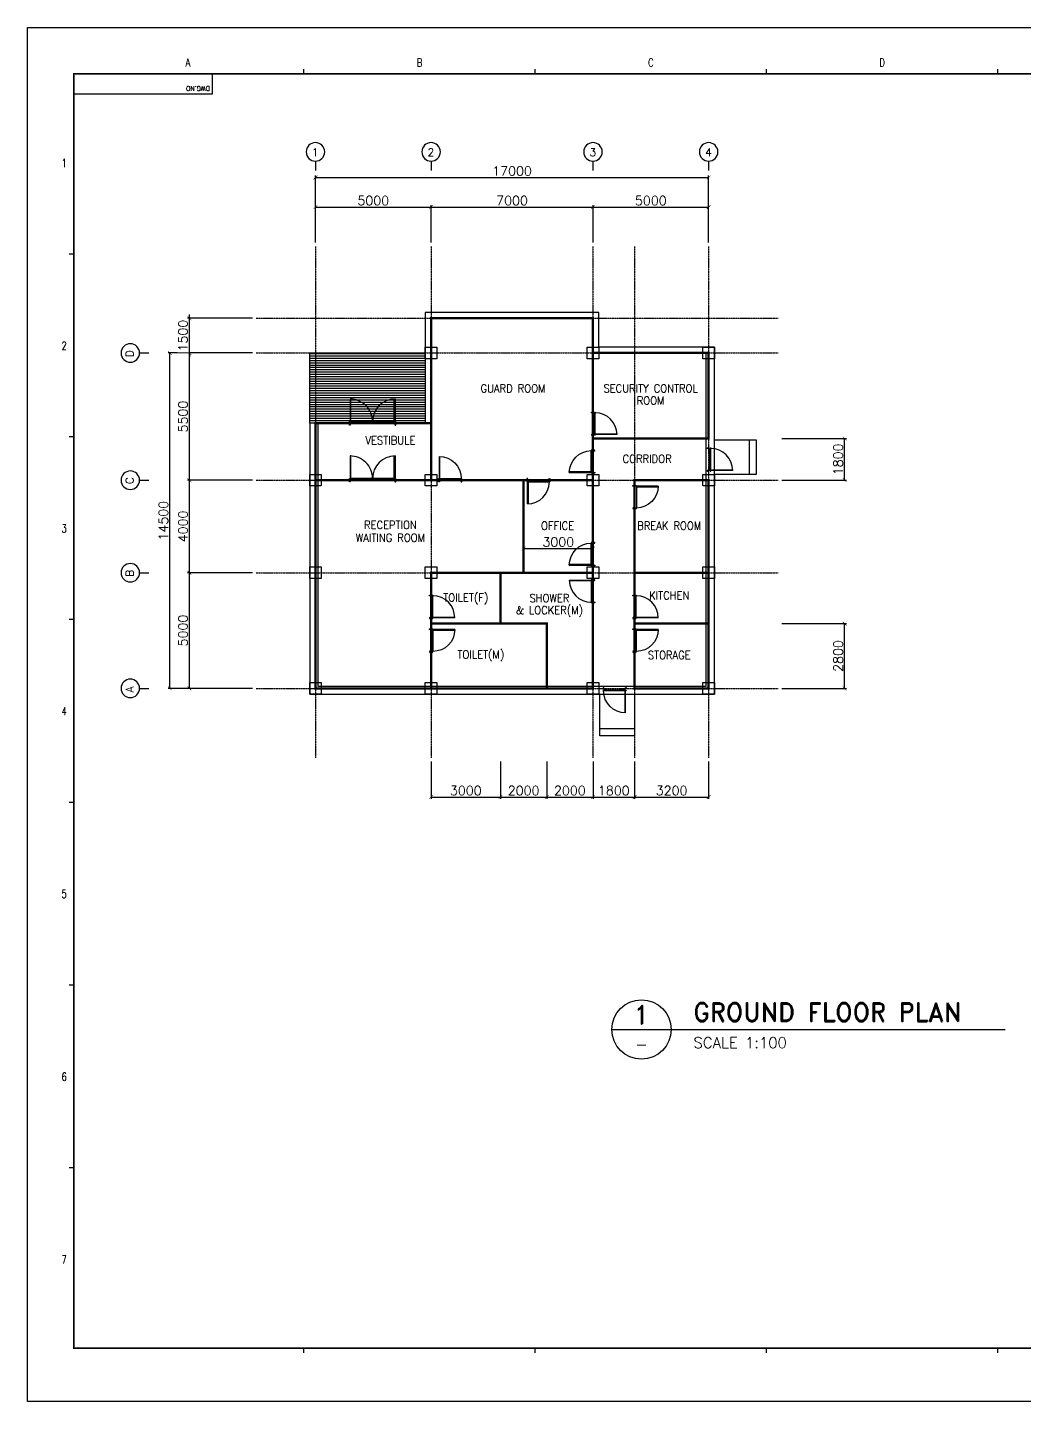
# Model space of a CAD drawing. Header units: millimetres. Extents: x -232466 to 860779, y -177975 to 311634.
# Drawn here: x -232466 to -189356, y 172548 to 231948 of the extents above; entities that cross this region are included whole.
import ezdxf
from ezdxf.enums import TextEntityAlignment as Align

# ---------------------------------------------------------------- set-up
doc = ezdxf.new("R2010")
doc.units = ezdxf.units.MM
doc.linetypes.add('AXES', pattern=[50.8, 31.75, -6.35, 6.35, -6.35])
doc.linetypes.add('CENTER', pattern=[2, 1.25, -0.25, 0.25, -0.25])
doc.layers.add('0 외형선', color=3, linetype='Continuous', lineweight=25)
for name, color, linetype in [('4ELE', 4, 'Continuous'), ('Center Line', 1, 'CENTER'), ('COL', 2, 'Continuous'), ('dim', 7, 'Continuous'), ('DOOR', 4, 'Continuous'), ('G', 3, 'Continuous'), ('hat', 8, 'Continuous'), ('stair', 4, 'Continuous'), ('SYM', 7, 'Continuous'), ('TEXT1', 7, 'Continuous'), ('TITLEBOX', 7, 'Continuous')]:
    doc.layers.add(name, color=color, linetype=linetype)
doc.styles.add('ROMAND', font='romand')
doc.styles.add('RomanS', font='romans.shx')
doc.styles.add('TBOX', font='romans.shx')
doc.dimstyles.new('HYUNDAI', dxfattribs={"dimscale": 120, "dimtxt": 3, "dimasz": 3, "dimexe": 1, "dimexo": 2, "dimgap": 1, "dimtad": 1, "dimdec": 0, "dimdsep": 46, "dimtxsty": 'RomanS', "dimcen": 0, "dimclrd": 256, "dimclre": 256, "dimclrt": 3, "dimadec": 0, "dimazin": 0, "dimtfac": 1, "dimtdec": 0, "dimtix": 1, "dimtmove": 2, "dimatfit": 3, "dimfxl": 1, "dimtvp": 1, "dimtolj": 1, "dimarcsym": 0})

# ---------------------------------------------------------------- blocks, each defined once
blk = doc.blocks.new('_ArchTick')
at = {"color": 0, "linetype": 'ByBlock', "const_width": 0.15}
blk.add_lwpolyline([(-0.5, -0.5), (0.5, 0.5)], dxfattribs=at)
blk = doc.blocks.new('*D158')
at = {"layer": 'Defpoints', "color": 0}
for p in [(-226308, 217877), (-222717, 217877), (-222583, 203377)]:
    blk.add_point(p, dxfattribs=at)
at = {"layer": 'dim', "lineweight": -2}
for p, q in [((-222877, 217877), (-226388, 217877)), ((-226308, 203377), (-226308, 217877)), ((-222743, 203377), (-226388, 203377))]:
    blk.add_line(p, q, dxfattribs=at)
at = {"layer": 'dim', "lineweight": -2, "xscale": 160, "yscale": 160, "zscale": 160}
for p, rotation in [((-226308, 217877), 90), ((-226308, 203377), 270)]:
    blk.add_blockref('_ArchTick', p, dxfattribs=dict(at, rotation=rotation))
at = {"layer": 'dim', "color": 0, "insert": (-226588, 210627), "char_height": 400, "attachment_point": 5, "rotation": 90, "style": 'RomanS', "bg_fill": 3, "box_fill_scale": 1.1, "bg_fill_color": 257, "bg_fill_transparency": 0}
blk.add_mtext('\\A1;14500', dxfattribs=at)
blk = doc.blocks.new('*D159')
at = {"layer": 'Defpoints', "color": 0}
for p in [(-225463, 217877), (-222583, 217877), (-222583, 212377)]:
    blk.add_point(p, dxfattribs=at)
at = {"layer": 'dim', "lineweight": -2}
for p, q in [((-222743, 217877), (-225543, 217877)), ((-225463, 212377), (-225463, 217877)), ((-222743, 212377), (-225543, 212377))]:
    blk.add_line(p, q, dxfattribs=at)
at = {"layer": 'dim', "lineweight": -2, "xscale": 160, "yscale": 160, "zscale": 160}
for p, rotation in [((-225463, 217877), 90), ((-225463, 212377), 270)]:
    blk.add_blockref('_ArchTick', p, dxfattribs=dict(at, rotation=rotation))
at = {"layer": 'dim', "color": 0, "insert": (-225743, 215127), "char_height": 400, "attachment_point": 5, "rotation": 90, "style": 'RomanS', "bg_fill": 3, "box_fill_scale": 1.1, "bg_fill_color": 257, "bg_fill_transparency": 0}
blk.add_mtext('\\A1;5500', dxfattribs=at)
blk = doc.blocks.new('*D160')
at = {"layer": 'Defpoints', "color": 0}
for p in [(-215014, 224185), (-220014, 222487), (-215014, 222487)]:
    blk.add_point(p, dxfattribs=at)
at = {"layer": 'dim', "lineweight": -2}
for p, q in [((-220014, 222647), (-220014, 224265)), ((-220014, 224185), (-215014, 224185)), ((-215014, 222647), (-215014, 224265))]:
    blk.add_line(p, q, dxfattribs=at)
at = {"layer": 'dim', "lineweight": -2, "xscale": 160, "yscale": 160, "zscale": 160, "rotation": 180}
blk.add_blockref('_ArchTick', (-220014, 224185), dxfattribs=at)
at = {"layer": 'dim', "lineweight": -2, "xscale": 160, "yscale": 160, "zscale": 160}
blk.add_blockref('_ArchTick', (-215014, 224185), dxfattribs=at)
at = {"layer": 'dim', "color": 0, "insert": (-217514, 224465), "char_height": 400, "attachment_point": 5, "style": 'RomanS', "bg_fill": 3, "box_fill_scale": 1.1, "bg_fill_color": 257, "bg_fill_transparency": 0}
blk.add_mtext('\\A1;5000', dxfattribs=at)
blk = doc.blocks.new('주열')
at = {"layer": 'SYM'}
blk.add_line((0, 600), (0, 0), dxfattribs=at)
blk.add_circle((0, 1200), 600, dxfattribs=at)
blk = doc.blocks.new('*D161')
at = {"layer": 'Defpoints', "color": 0}
for p in [(-203014, 225464), (-220014, 222487), (-203014, 222487)]:
    blk.add_point(p, dxfattribs=at)
at = {"layer": 'dim', "lineweight": -2}
for p, q in [((-220014, 222647), (-220014, 225544)), ((-220014, 225464), (-203014, 225464)), ((-203014, 222647), (-203014, 225544))]:
    blk.add_line(p, q, dxfattribs=at)
at = {"layer": 'dim', "lineweight": -2, "xscale": 160, "yscale": 160, "zscale": 160, "rotation": 180}
blk.add_blockref('_ArchTick', (-220014, 225464), dxfattribs=at)
at = {"layer": 'dim', "lineweight": -2, "xscale": 160, "yscale": 160, "zscale": 160}
blk.add_blockref('_ArchTick', (-203014, 225464), dxfattribs=at)
at = {"layer": 'dim', "color": 0, "insert": (-211514, 225744), "char_height": 400, "attachment_point": 5, "style": 'RomanS', "bg_fill": 3, "box_fill_scale": 1.1, "bg_fill_color": 257, "bg_fill_transparency": 0}
blk.add_mtext('\\A1;17000', dxfattribs=at)
blk = doc.blocks.new('*D162')
at = {"layer": 'Defpoints', "color": 0}
for p in [(-208014, 224185), (-215014, 222487), (-208014, 222487)]:
    blk.add_point(p, dxfattribs=at)
at = {"layer": 'dim', "lineweight": -2}
for p, q in [((-215014, 222647), (-215014, 224265)), ((-215014, 224185), (-208014, 224185)), ((-208014, 222647), (-208014, 224265))]:
    blk.add_line(p, q, dxfattribs=at)
at = {"layer": 'dim', "lineweight": -2, "xscale": 160, "yscale": 160, "zscale": 160, "rotation": 180}
blk.add_blockref('_ArchTick', (-215014, 224185), dxfattribs=at)
at = {"layer": 'dim', "lineweight": -2, "xscale": 160, "yscale": 160, "zscale": 160}
blk.add_blockref('_ArchTick', (-208014, 224185), dxfattribs=at)
at = {"layer": 'dim', "color": 0, "insert": (-211514, 224465), "char_height": 400, "attachment_point": 5, "style": 'RomanS', "bg_fill": 3, "box_fill_scale": 1.1, "bg_fill_color": 257, "bg_fill_transparency": 0}
blk.add_mtext('\\A1;7000', dxfattribs=at)
blk = doc.blocks.new('*D163')
at = {"layer": 'Defpoints', "color": 0}
for p in [(-203014, 224185), (-208014, 222487), (-203014, 222487)]:
    blk.add_point(p, dxfattribs=at)
at = {"layer": 'dim', "lineweight": -2}
for p, q in [((-208014, 222647), (-208014, 224265)), ((-208014, 224185), (-203014, 224185)), ((-203014, 222647), (-203014, 224265))]:
    blk.add_line(p, q, dxfattribs=at)
at = {"layer": 'dim', "lineweight": -2, "xscale": 160, "yscale": 160, "zscale": 160, "rotation": 180}
blk.add_blockref('_ArchTick', (-208014, 224185), dxfattribs=at)
at = {"layer": 'dim', "lineweight": -2, "xscale": 160, "yscale": 160, "zscale": 160}
blk.add_blockref('_ArchTick', (-203014, 224185), dxfattribs=at)
at = {"layer": 'dim', "color": 0, "insert": (-205514, 224465), "char_height": 400, "attachment_point": 5, "style": 'RomanS', "bg_fill": 3, "box_fill_scale": 1.1, "bg_fill_color": 257, "bg_fill_transparency": 0}
blk.add_mtext('\\A1;5000', dxfattribs=at)
blk = doc.blocks.new('*D164')
at = {"layer": 'Defpoints', "color": 0}
for p in [(-225463, 208377), (-222583, 208377), (-222583, 203377)]:
    blk.add_point(p, dxfattribs=at)
at = {"layer": 'dim', "lineweight": -2}
for p, q in [((-222743, 208377), (-225543, 208377)), ((-225463, 203377), (-225463, 208377)), ((-222743, 203377), (-225543, 203377))]:
    blk.add_line(p, q, dxfattribs=at)
at = {"layer": 'dim', "lineweight": -2, "xscale": 160, "yscale": 160, "zscale": 160}
for p, rotation in [((-225463, 208377), 90), ((-225463, 203377), 270)]:
    blk.add_blockref('_ArchTick', p, dxfattribs=dict(at, rotation=rotation))
at = {"layer": 'dim', "color": 0, "insert": (-225743, 205877), "char_height": 400, "attachment_point": 5, "rotation": 90, "style": 'RomanS', "bg_fill": 3, "box_fill_scale": 1.1, "bg_fill_color": 257, "bg_fill_transparency": 0}
blk.add_mtext('\\A1;5000', dxfattribs=at)
blk = doc.blocks.new('*D195')
at = {"layer": 'Defpoints', "color": 0}
for p in [(-225463, 212377), (-222583, 212377), (-222583, 208377)]:
    blk.add_point(p, dxfattribs=at)
at = {"layer": 'dim', "lineweight": -2}
for p, q in [((-222743, 212377), (-225543, 212377)), ((-225463, 208377), (-225463, 212377)), ((-222743, 208377), (-225543, 208377))]:
    blk.add_line(p, q, dxfattribs=at)
at = {"layer": 'dim', "lineweight": -2, "xscale": 160, "yscale": 160, "zscale": 160}
for p, rotation in [((-225463, 212377), 90), ((-225463, 208377), 270)]:
    blk.add_blockref('_ArchTick', p, dxfattribs=dict(at, rotation=rotation))
at = {"layer": 'dim', "color": 0, "insert": (-225743, 210377), "char_height": 400, "attachment_point": 5, "rotation": 90, "style": 'RomanS', "bg_fill": 3, "box_fill_scale": 1.1, "bg_fill_color": 257, "bg_fill_transparency": 0}
blk.add_mtext('\\A1;4000', dxfattribs=at)
blk = doc.blocks.new('*D196')
at = {"layer": 'Defpoints', "color": 0}
for p in [(-222583, 219377), (-222583, 217877)]:
    blk.add_point(p, dxfattribs=at)
at = {"layer": 'dim', "lineweight": -2}
for p, q in [((-222743, 219377), (-225543, 219377)), ((-225463, 219377), (-225463, 219537)), ((-225463, 217877), (-225463, 219377)), ((-222743, 217877), (-225543, 217877)), ((-225463, 217877), (-225463, 217717))]:
    blk.add_line(p, q, dxfattribs=at)
at = {"layer": 'dim', "lineweight": -2, "xscale": 160, "yscale": 160, "zscale": 160}
for p, rotation in [((-225463, 219377), 270), ((-225463, 217877), 90)]:
    blk.add_blockref('_ArchTick', p, dxfattribs=dict(at, rotation=rotation))
at = {"layer": 'dim', "color": 0, "insert": (-225743, 218627), "char_height": 400, "attachment_point": 5, "rotation": 90, "style": 'RomanS', "bg_fill": 3, "box_fill_scale": 1.1, "bg_fill_color": 257, "bg_fill_transparency": 0}
blk.add_mtext('\\A1;1500', dxfattribs=at)
at = {"layer": 'Defpoints', "color": 0}
blk.add_point((-225463, 219377), dxfattribs=at)
blk = doc.blocks.new('*D197')
at = {"layer": 'Defpoints', "color": 0}
for p in [(-215014, 200377), (-212014, 200377), (-212014, 198679)]:
    blk.add_point(p, dxfattribs=at)
at = {"layer": 'dim', "lineweight": -2}
for p, q in [((-215014, 200217), (-215014, 198599)), ((-212014, 200217), (-212014, 198599)), ((-215014, 198679), (-212014, 198679))]:
    blk.add_line(p, q, dxfattribs=at)
at = {"layer": 'dim', "lineweight": -2, "xscale": 160, "yscale": 160, "zscale": 160, "rotation": 180}
blk.add_blockref('_ArchTick', (-215014, 198679), dxfattribs=at)
at = {"layer": 'dim', "lineweight": -2, "xscale": 160, "yscale": 160, "zscale": 160}
blk.add_blockref('_ArchTick', (-212014, 198679), dxfattribs=at)
at = {"layer": 'dim', "color": 0, "insert": (-213514, 198959), "char_height": 400, "attachment_point": 5, "style": 'RomanS', "bg_fill": 3, "box_fill_scale": 1.1, "bg_fill_color": 257, "bg_fill_transparency": 0}
blk.add_mtext('\\A1;3000', dxfattribs=at)
blk = doc.blocks.new('*D198')
at = {"layer": 'Defpoints', "color": 0}
for p in [(-212014, 200377), (-210014, 200377)]:
    blk.add_point(p, dxfattribs=at)
at = {"layer": 'dim', "lineweight": -2}
for p, q in [((-212014, 200217), (-212014, 198599)), ((-210014, 200217), (-210014, 198599)), ((-212014, 198679), (-210014, 198679))]:
    blk.add_line(p, q, dxfattribs=at)
at = {"layer": 'dim', "lineweight": -2, "xscale": 160, "yscale": 160, "zscale": 160, "rotation": 180}
blk.add_blockref('_ArchTick', (-212014, 198679), dxfattribs=at)
at = {"layer": 'dim', "lineweight": -2, "xscale": 160, "yscale": 160, "zscale": 160}
blk.add_blockref('_ArchTick', (-210014, 198679), dxfattribs=at)
at = {"layer": 'dim', "color": 0, "insert": (-211014, 198959), "char_height": 400, "attachment_point": 5, "style": 'RomanS', "bg_fill": 3, "box_fill_scale": 1.1, "bg_fill_color": 257, "bg_fill_transparency": 0}
blk.add_mtext('\\A1;2000', dxfattribs=at)
at = {"layer": 'Defpoints', "color": 0}
blk.add_point((-210014, 198679), dxfattribs=at)
blk = doc.blocks.new('*D199')
at = {"layer": 'Defpoints', "color": 0}
for p in [(-210014, 200377), (-208014, 200377)]:
    blk.add_point(p, dxfattribs=at)
at = {"layer": 'dim', "lineweight": -2}
for p, q in [((-210014, 200217), (-210014, 198599)), ((-208014, 200217), (-208014, 198599)), ((-210014, 198679), (-208014, 198679))]:
    blk.add_line(p, q, dxfattribs=at)
at = {"layer": 'dim', "lineweight": -2, "xscale": 160, "yscale": 160, "zscale": 160, "rotation": 180}
blk.add_blockref('_ArchTick', (-210014, 198679), dxfattribs=at)
at = {"layer": 'dim', "lineweight": -2, "xscale": 160, "yscale": 160, "zscale": 160}
blk.add_blockref('_ArchTick', (-208014, 198679), dxfattribs=at)
at = {"layer": 'dim', "color": 0, "insert": (-209014, 198959), "char_height": 400, "attachment_point": 5, "style": 'RomanS', "bg_fill": 3, "box_fill_scale": 1.1, "bg_fill_color": 257, "bg_fill_transparency": 0}
blk.add_mtext('\\A1;2000', dxfattribs=at)
at = {"layer": 'Defpoints', "color": 0}
blk.add_point((-208014, 198679), dxfattribs=at)
blk = doc.blocks.new('*D200')
at = {"layer": 'Defpoints', "color": 0}
for p in [(-208014, 200377), (-206214, 200377)]:
    blk.add_point(p, dxfattribs=at)
at = {"layer": 'dim', "lineweight": -2}
for p, q in [((-208014, 200217), (-208014, 198599)), ((-206214, 200217), (-206214, 198599)), ((-208014, 198679), (-206214, 198679))]:
    blk.add_line(p, q, dxfattribs=at)
at = {"layer": 'dim', "lineweight": -2, "xscale": 160, "yscale": 160, "zscale": 160, "rotation": 180}
blk.add_blockref('_ArchTick', (-208014, 198679), dxfattribs=at)
at = {"layer": 'dim', "lineweight": -2, "xscale": 160, "yscale": 160, "zscale": 160}
blk.add_blockref('_ArchTick', (-206214, 198679), dxfattribs=at)
at = {"layer": 'dim', "color": 0, "insert": (-207114, 198959), "char_height": 400, "attachment_point": 5, "style": 'RomanS', "bg_fill": 3, "box_fill_scale": 1.1, "bg_fill_color": 257, "bg_fill_transparency": 0}
blk.add_mtext('\\A1;1800', dxfattribs=at)
at = {"layer": 'Defpoints', "color": 0}
blk.add_point((-206214, 198679), dxfattribs=at)
blk = doc.blocks.new('*D201')
at = {"layer": 'Defpoints', "color": 0}
for p in [(-206214, 200377), (-203014, 200377), (-203014, 198679)]:
    blk.add_point(p, dxfattribs=at)
at = {"layer": 'dim', "lineweight": -2}
for p, q in [((-206214, 200217), (-206214, 198599)), ((-203014, 200217), (-203014, 198599)), ((-206214, 198679), (-203014, 198679))]:
    blk.add_line(p, q, dxfattribs=at)
at = {"layer": 'dim', "lineweight": -2, "xscale": 160, "yscale": 160, "zscale": 160, "rotation": 180}
blk.add_blockref('_ArchTick', (-206214, 198679), dxfattribs=at)
at = {"layer": 'dim', "lineweight": -2, "xscale": 160, "yscale": 160, "zscale": 160}
blk.add_blockref('_ArchTick', (-203014, 198679), dxfattribs=at)
at = {"layer": 'dim', "color": 0, "insert": (-204614, 198959), "char_height": 400, "attachment_point": 5, "style": 'RomanS', "bg_fill": 3, "box_fill_scale": 1.1, "bg_fill_color": 257, "bg_fill_transparency": 0}
blk.add_mtext('\\A1;3200', dxfattribs=at)
blk = doc.blocks.new('*D202')
at = {"layer": 'Defpoints', "color": 0}
for p in [(-200014, 206177), (-197134, 206177), (-200014, 203377)]:
    blk.add_point(p, dxfattribs=at)
at = {"layer": 'dim', "lineweight": -2}
for p, q in [((-199854, 206177), (-197054, 206177)), ((-197134, 203377), (-197134, 206177)), ((-199854, 203377), (-197054, 203377))]:
    blk.add_line(p, q, dxfattribs=at)
at = {"layer": 'dim', "lineweight": -2, "xscale": 160, "yscale": 160, "zscale": 160}
for p, rotation in [((-197134, 206177), 90), ((-197134, 203377), 270)]:
    blk.add_blockref('_ArchTick', p, dxfattribs=dict(at, rotation=rotation))
at = {"layer": 'dim', "color": 0, "insert": (-197414, 204777), "char_height": 400, "attachment_point": 5, "rotation": 90, "style": 'RomanS', "bg_fill": 3, "box_fill_scale": 1.1, "bg_fill_color": 257, "bg_fill_transparency": 0}
blk.add_mtext('\\A1;2800', dxfattribs=at)
blk = doc.blocks.new('*D203')
at = {"layer": 'Defpoints', "color": 0}
for p in [(-200014, 214177), (-200014, 212377)]:
    blk.add_point(p, dxfattribs=at)
at = {"layer": 'dim', "lineweight": -2}
for p, q in [((-199854, 214177), (-197054, 214177)), ((-197134, 212377), (-197134, 214177)), ((-199854, 212377), (-197054, 212377))]:
    blk.add_line(p, q, dxfattribs=at)
at = {"layer": 'dim', "lineweight": -2, "xscale": 160, "yscale": 160, "zscale": 160}
for p, rotation in [((-197134, 214177), 90), ((-197134, 212377), 270)]:
    blk.add_blockref('_ArchTick', p, dxfattribs=dict(at, rotation=rotation))
at = {"layer": 'dim', "color": 0, "insert": (-197414, 213277), "char_height": 400, "attachment_point": 5, "rotation": 90, "style": 'RomanS', "bg_fill": 3, "box_fill_scale": 1.1, "bg_fill_color": 257, "bg_fill_transparency": 0}
blk.add_mtext('\\A1;1800', dxfattribs=at)
at = {"layer": 'Defpoints', "color": 0}
blk.add_point((-197134, 214177), dxfattribs=at)
blk = doc.blocks.new('D2000')
at = {"color": 8}
for p, q in [((-45, -45), (-45, -1955)), ((0, -1935), (0, -65))]:
    blk.add_line(p, q, dxfattribs=at)
for points in [[(-25, 0), (0, 0), (0, -25), (-45, -25), (-45, -45), (-105, -45), (-150, -25), (-150, 0), (-130, 0)], [(975, -25), (0, -25), (0, -65), (975, -65), (975, -25)], [(-25, -2000), (0, -2000), (0, -1975), (-45, -1975), (-45, -1955), (-105, -1955), (-150, -1975), (-150, -2000), (-130, -2000)], [(975, -1975), (0, -1975), (0, -1935), (975, -1935), (975, -1975)]]:
    blk.add_lwpolyline(points)
at = {"ltscale": 0.2}
for centre, start, end in [((0, -25), 270, 0), ((0, -1975), 0, 90)]:
    blk.add_arc(centre, 975, start, end, dxfattribs=at)
blk = doc.blocks.new('SD1')
at = {"color": 8}
for p, q in [((-55, 200), (-975, 200)), ((-955, 155), (-45, 155))]:
    blk.add_line(p, q, dxfattribs=at)
for points in [[(-25, 1150), (-25, 200), (-55, 200), (-55, 1150)], [(-1000, 180), (-1000, 200), (-975, 200), (-975, 155), (-955, 155), (-955, 95), (-975, 50), (-1000, 50), (-1000, 70)], [(0, 180), (0, 200), (-25, 200), (-25, 155), (-45, 155), (-45, 95), (-25, 50), (0, 50), (0, 70)]]:
    blk.add_lwpolyline(points)
blk.add_arc((-25, 200), 950, 90, 180)
blk = doc.blocks.new('*D235')
at = {"layer": 'Defpoints', "color": 0}
for p in [(-208014, 210377), (-211014, 210215), (-208014, 209424)]:
    blk.add_point(p, dxfattribs=at)
at = {"layer": 'dim', "lineweight": -2}
for p, q in [((-211014, 210055), (-211014, 209344)), ((-208014, 210217), (-208014, 209344)), ((-211014, 209424), (-208014, 209424))]:
    blk.add_line(p, q, dxfattribs=at)
at = {"layer": 'dim', "lineweight": -2, "xscale": 160, "yscale": 160, "zscale": 160, "rotation": 180}
blk.add_blockref('_ArchTick', (-211014, 209424), dxfattribs=at)
at = {"layer": 'dim', "lineweight": -2, "xscale": 160, "yscale": 160, "zscale": 160}
blk.add_blockref('_ArchTick', (-208014, 209424), dxfattribs=at)
at = {"layer": 'dim', "color": 0, "insert": (-209514, 209704), "char_height": 400, "attachment_point": 5, "style": 'RomanS', "bg_fill": 3, "box_fill_scale": 1.1, "bg_fill_color": 257, "bg_fill_transparency": 0}
blk.add_mtext('\\A1;3000', dxfattribs=at)

msp = doc.modelspace()

# ---------------------------------------------------------------- hatches: boundary and pattern name
at = {"layer": 'hat'}
h = msp.add_hatch(dxfattribs=at)
h.set_pattern_fill('_USER', color=256, scale=100, style=0, pattern_type=0)
h.set_pattern_definition([(0, (-255974.2, 155356.6), (0, 100), [])])
h.paths.add_polyline_path([(-215264.8, 217876.9), (-215264.8, 214836.9), (-220264.8, 214836.9), (-220264.8, 217876.9)])

# ---------------------------------------------------------------- linework, layer by layer
msp.add_lwpolyline([(-207196.6, 188632.4), (-190196.6, 188632.4)])
msp.add_circle((-205916.6, 188632.4), 1280)
at = {"layer": '0 외형선', "linetype": 'Continuous'}
for points in [[(-202764.5, 218126.9), (-207764.5, 218126.9), (-207764.5, 219626.9), (-215264.5, 219626.9), (-215264.8, 214836.9), (-220264.8, 214836.9), (-220264.5, 203126.9), (-202764.5, 203126.9)], [(-203114.5, 217876.9), (-208014.5, 217876.9), (-208014.5, 219376.9), (-215014.5, 219376.9), (-215014.5, 214836.9), (-219914.5, 214836.9), (-219914.5, 203476.9), (-203114.5, 203476.9)]]:
    msp.add_lwpolyline(points, close=True, dxfattribs=at)
at = {"layer": '0 외형선', "linetype": 'Continuous', "const_width": 100}
for points in [[(-215014.5, 219376.9), (-208014.5, 219376.9), (-208014.5, 212376.9), (-215014.5, 212376.9)], [(-208014.5, 217876.9), (-203014.5, 217876.9), (-203014.5, 214176.9), (-208014.5, 214176.9)], [(-220014.5, 214836.9), (-215014.5, 214836.9), (-215014.5, 212376.9), (-220014.5, 212376.9)], [(-211014.5, 212376.9), (-211014.5, 208376.9), (-215014.5, 208376.9), (-215014.5, 203376.9), (-220014.5, 203376.9), (-220014.5, 212376.9)], [(-211014.5, 212376.9), (-208014.5, 212376.9), (-208014.5, 208376.9), (-211014.5, 208376.9)], [(-206214.5, 212376.9), (-203014.5, 212376.9), (-203014.5, 208376.9), (-206214.5, 208376.9)], [(-215014.5, 208376.9), (-212014.5, 208376.9), (-212014.5, 206176.9), (-215014.5, 206176.9)], [(-208014.5, 208376.9), (-212014.5, 208376.9), (-212014.7, 206176.9), (-210014.5, 206176.9), (-210014.5, 203376.9), (-208014.5, 203376.9)], [(-206215.6, 208376.9), (-203015.6, 208376.9), (-203015.6, 206176.9), (-206215.6, 206176.9)], [(-215014.5, 206176.9), (-210014.5, 206176.9), (-210014.5, 203376.9), (-215014.5, 203376.9)], [(-206214.5, 206176.9), (-203014.5, 206176.9), (-203014.5, 203376.9), (-206214.5, 203376.9)]]:
    msp.add_lwpolyline(points, close=True, dxfattribs=at)
at = {"layer": '4ELE'}
for p, q in [((-201264.5, 214126.9), (-201264.5, 212626.9)), ((-206214.5, 201626.9), (-207714.5, 201626.9))]:
    msp.add_line(p, q, dxfattribs=at)
for points in [[(-202764.5, 214126.9), (-200964.5, 214126.9), (-200964.5, 212626.9), (-202764.5, 212626.9)], [(-206214.5, 203126.9), (-206214.5, 201326.9), (-207714.5, 201326.9), (-207714.5, 203126.9)]]:
    msp.add_lwpolyline(points, dxfattribs=at)
at = {"layer": 'Center Line', "linetype": 'AXES'}
for p, q in [((-222583, 219376.9), (-200014.5, 219376.9)), ((-222583, 217876.9), (-200014.5, 217876.9))]:
    msp.add_line(p, q, dxfattribs=at)
at = {"layer": 'COL'}
for points in [[(-215264.5, 217626.9), (-215264.5, 218126.9), (-214764.5, 218126.9), (-214764.5, 217626.9)], [(-208264.5, 217626.9), (-208264.5, 218126.9), (-207764.5, 218126.9), (-207764.5, 217626.9)], [(-203264.5, 217626.9), (-203264.5, 218126.9), (-202764.5, 218126.9), (-202764.5, 217626.9)], [(-220264.5, 212126.9), (-220264.5, 212626.9), (-219764.5, 212626.9), (-219764.5, 212126.9)], [(-215264.5, 212126.9), (-215264.5, 212626.9), (-214764.5, 212626.9), (-214764.5, 212126.9)], [(-208264.5, 212126.9), (-208264.5, 212626.9), (-207764.5, 212626.9), (-207764.5, 212126.9)], [(-203264.5, 212126.9), (-203264.5, 212626.9), (-202764.5, 212626.9), (-202764.5, 212126.9)], [(-220264.5, 208126.9), (-220264.5, 208626.9), (-219764.5, 208626.9), (-219764.5, 208126.9)], [(-215264.5, 208126.9), (-215264.5, 208626.9), (-214764.5, 208626.9), (-214764.5, 208126.9)], [(-208264.5, 208126.9), (-208264.5, 208626.9), (-207764.5, 208626.9), (-207764.5, 208126.9)], [(-203264.5, 208126.9), (-203264.5, 208626.9), (-202764.5, 208626.9), (-202764.5, 208126.9)], [(-220264.5, 203126.9), (-220264.5, 203626.9), (-219764.5, 203626.9), (-219764.5, 203126.9)], [(-215264.5, 203126.9), (-215264.5, 203626.9), (-214764.5, 203626.9), (-214764.5, 203126.9)], [(-208264.5, 203126.9), (-208264.5, 203626.9), (-207764.5, 203626.9), (-207764.5, 203126.9)], [(-203264.5, 203126.9), (-203264.5, 203626.9), (-202764.5, 203626.9), (-202764.5, 203126.9)]]:
    msp.add_lwpolyline(points, close=True, dxfattribs=at)
at = {"layer": 'stair'}
msp.add_lwpolyline([(-220264.8, 214836.9), (-220264.8, 217876.9), (-215264.8, 217876.9), (-215264.8, 214836.9)], dxfattribs=at)
at = {"layer": 'TITLEBOX', "color": 4, "linetype": 'Continuous'}
for p, q in [((-220516.4, 229948.2), (-220516.4, 230148.2)), ((-220516.4, 229948.2), (-220516.4, 230148.2)), ((-210516.4, 229948.2), (-210516.4, 230148.2)), ((-210516.4, 229948.2), (-210516.4, 230148.2)), ((-200516.4, 229948.2), (-200516.4, 230148.2)), ((-200516.4, 229948.2), (-200516.4, 230148.2)), ((-190516.4, 229948.2), (-190516.4, 230148.2)), ((-190516.4, 229948.2), (-190516.4, 230148.2)), ((-230466.4, 222148.2), (-230666.4, 222148.2)), ((-230466.4, 214248.2), (-230666.4, 214248.2)), ((-230466.4, 206348.2), (-230666.4, 206348.2)), ((-230466.4, 198448.2), (-230666.4, 198448.2)), ((-230466.4, 190548.2), (-230666.4, 190548.2)), ((-230466.4, 182648.2), (-230666.4, 182648.2)), ((-220516.4, 174648.1), (-220516.4, 174848.1)), ((-220516.4, 174648.1), (-220516.4, 174848.1)), ((-210516.4, 174648.1), (-210516.4, 174848.1)), ((-210516.4, 174648.1), (-210516.4, 174848.1)), ((-200516.4, 174648.1), (-200516.4, 174848.1)), ((-200516.4, 174648.1), (-200516.4, 174848.1)), ((-190516.4, 174648.1), (-190516.4, 174848.1)), ((-190516.4, 174648.1), (-190516.4, 174848.1))]:
    msp.add_line(p, q, dxfattribs=at)
at = {"layer": 'TITLEBOX', "color": 7}
msp.add_lwpolyline([(-232466.4, 231948.2), (-148366.4, 231948.2), (-148366.4, 172548.2), (-232466.4, 172548.2)], close=True, dxfattribs=at)
at = {"layer": 'TITLEBOX', "color": 4, "const_width": 70}
msp.add_lwpolyline([(-230466.4, 229948.2), (-150440.4, 229948.2), (-150440.4, 174856.8), (-230466.4, 174856.8)], close=True, dxfattribs=at)
at = {"layer": 'TITLEBOX'}
msp.add_lwpolyline([(-230466.4, 229082.3), (-224466.4, 229082.3), (-224466.4, 229948.2)], dxfattribs=at)

# ---------------------------------------------------------------- block references
at = {"layer": 'DOOR'}
for name, p, rotation in [('D2000', (-218545.8, 214911.9), 90.00000000000024), ('SD1', (-208125, 214321), 270.0000000000002), ('D2000', (-218545.8, 212451.9), 90.00000000000024), ('SD1', (-203125, 212771), 270.0000000000002), ('SD1', (-210875.4, 212501.9), 180), ('SD1', (-207889.5, 208074.8), 90.00000000000024), ('SD1', (-215140.6, 206404.2), 270.0000000000002), ('SD1', (-206340.6, 206404.2), 270.0000000000002)]:
    msp.add_blockref(name, p, dxfattribs=dict(at, rotation=rotation))
at = {"layer": 'DOOR', "xscale": -1}
msp.add_blockref('SD1', (-214688.1, 212251.9), dxfattribs=at)
for p, rotation in [((-207889.5, 212679), 89.99999999999973), ((-206339.5, 212149.5), 269.9999999999998), ((-207889.5, 208679), 89.99999999999972), ((-215140.6, 205949.5), 269.9999999999998), ((-206340.6, 205949.5), 269.9999999999998), ((-206581.1, 203471.9), 180)]:
    msp.add_blockref('SD1', p, dxfattribs=dict(at, rotation=rotation))
at = {"layer": 'SYM', "xscale": -0.6666666666666666, "yscale": 0.6666666666666666, "zscale": 0.6666666666666666}
for p, rotation in [((-220014.5, 225771.2), 359.9999999999999), ((-227220.8, 217876.9), 89.99999999999967), ((-227220.8, 212376.9), 89.99999999999966), ((-227220.8, 208376.9), 89.99999999999966), ((-227220.8, 203376.9), 89.99999999999966)]:
    msp.add_blockref('주열', p, dxfattribs=dict(at, rotation=rotation))

# ---------------------------------------------------------------- texts
at = {"layer": 'G', "color": 3, "style": 'RomanS', "width": 0.9}
for s, p in [('GUARD ROOM', (-211472.7, 216345.9)), ('SECURITY CONTROL', (-205522.6, 216345.9)), ('ROOM', (-205522.6, 215818.7)), ('VESTIBULE', (-216773.2, 214098.7)), ('CORRIDOR', (-205673.1, 213302.7)), ('RECEPTION', (-216773.2, 210443)), ('OFFICE', (-209544.5, 210410.1)), ('BREAK ROOM', (-204717.4, 210410.1)), ('WAITING ROOM', (-216773.2, 209888.7)), ('TOILET(F)', (-213514.5, 207276.9)), ('SHOWER', (-209897.1, 207276.9)), ('KITCHEN', (-204717.4, 207397.4)), ('& LOCKER(M)', (-209897.1, 206735.5)), ('TOILET(M)', (-212863.7, 204818.5)), ('STORAGE', (-204717.4, 204818.5))]:
    msp.add_text(s, height=350, dxfattribs=at).set_placement(p, align=Align.MIDDLE)
at = {"layer": 'SYM', "style": 'ROMAND'}
for s, p in [('1', (-220170.1, 226387)), ('2', (-215170.1, 226387)), ('3', (-208170.1, 226387)), ('4', (-203170.1, 226387))]:
    msp.add_text(s, height=336.4, dxfattribs=at).set_placement(p)
for s, p in [('D', (-227876.6, 217701)), ('C', (-227876.6, 212201)), ('B', (-227876.6, 208201)), ('A', (-227876.6, 203201))]:
    msp.add_text(s, height=336.4, rotation=90, dxfattribs=at).set_placement(p)
at = {"layer": 'TEXT1', "color": 3, "style": 'ROMAND'}
msp.add_text('1', height=800, dxfattribs=at).set_placement((-205916.6, 189272.4), align=Align.MIDDLE_CENTER)
for s, height, p in [('GROUND FLOOR PLAN', 800, (-203676.6, 188982.2)), ('SCALE 1:100', 468, (-203665.2, 187826.5))]:
    msp.add_text(s, height=height, dxfattribs=at).set_placement(p)
at = {"layer": 'TEXT1', "style": 'RomanS'}
msp.add_text('-', height=480, dxfattribs=at).set_placement((-205916.6, 187992.4), align=Align.MIDDLE_CENTER)
at = {"layer": 'TITLEBOX', "color": 4, "linetype": 'Continuous', "style": 'TBOX', "width": 0.75}
for s, p in [('A', (-225629.4, 230254.8)), ('B', (-215629.4, 230254.8)), ('C', (-205629.4, 230254.8)), ('D', (-195629.4, 230254.8)), ('1', (-230992.3, 225915)), ('2', (-230992.3, 218015)), ('3', (-230992.3, 210115)), ('4', (-230992.3, 202215)), ('5', (-230992.3, 194315)), ('6', (-230992.3, 186415)), ('7', (-230992.3, 178515))]:
    msp.add_text(s, height=350, dxfattribs=at).set_placement(p)
at = {"layer": 'TITLEBOX', "style": 'ROMAND'}
msp.add_text('DWG.NO', height=200, rotation=180, dxfattribs=at).set_placement((-224581.9, 229408.1))

# ---------------------------------------------------------------- next in the draw order: dimensions: what is measured, and where the dimension line sits
at = {"layer": 'dim'}
dim = msp.add_linear_dim(base=(-215014.5, 224184.9), p1=(-220014.5, 222486.5), p2=(-215014.5, 222486.5), dimstyle='HYUNDAI', override={"dimscale": 80, "dimtxt": 5, "dimasz": 2, "dimpost": '\\X', "dimblk1": 'ArchTick', "dimblk2": 'ArchTick', "dimsah": 1, "dimclrt": 0, "dimtfill": 1}, dxfattribs=at)
dim.commit()
dim.dimension.update_dxf_attribs({"geometry": '*D160', "text_midpoint": (-217514.5, 224464.9)})
dim = msp.add_linear_dim(base=(-226307.8, 217876.9), p1=(-222583, 203376.9), p2=(-222717.4, 217876.9), angle=90, dimstyle='HYUNDAI', override={"dimscale": 80, "dimtxt": 5, "dimasz": 2, "dimpost": '\\X', "dimblk1": 'ArchTick', "dimblk2": 'ArchTick', "dimsah": 1, "dimclrt": 0, "dimtfill": 1}, dxfattribs=at)
dim.commit()
dim.dimension.update_dxf_attribs({"geometry": '*D158', "text_midpoint": (-226587.8, 210626.9)})

# ---------------------------------------------------------------- next in the draw order: dimensions: what is measured, and where the dimension line sits
dim = msp.add_linear_dim(base=(-203014.5, 225464.4), p1=(-220014.5, 222486.5), p2=(-203014.5, 222486.5), dimstyle='HYUNDAI', override={"dimscale": 80, "dimtxt": 5, "dimasz": 2, "dimpost": '\\X', "dimblk1": 'ArchTick', "dimblk2": 'ArchTick', "dimsah": 1, "dimclrt": 0, "dimtfill": 1}, dxfattribs=at)
dim.commit()
dim.dimension.update_dxf_attribs({"geometry": '*D161', "text_midpoint": (-211514.5, 225744.4)})
for base, p1, p2, picture, middle in [((-225463, 217876.9), (-222583, 212376.9), (-222583, 217876.9), '*D159', (-225743, 215126.9)), ((-225463, 208376.9), (-222583, 203376.9), (-222583, 208376.9), '*D164', (-225743, 205876.9))]:
    dim = msp.add_linear_dim(base=base, p1=p1, p2=p2, angle=90, dimstyle='HYUNDAI', override={"dimscale": 80, "dimtxt": 5, "dimasz": 2, "dimpost": '\\X', "dimblk1": 'ArchTick', "dimblk2": 'ArchTick', "dimsah": 1, "dimclrt": 0, "dimtfill": 1}, dxfattribs=at)
    dim.commit()
    dim.dimension.update_dxf_attribs({"geometry": picture, "text_midpoint": middle})

# ---------------------------------------------------------------- next in the draw order: linework, layer by layer
at = {"layer": 'Center Line', "linetype": 'AXES'}
for p, q in [((-220014.5, 222486.5), (-220014.5, 200376.9)), ((-222583, 212376.9), (-200014.5, 212376.9)), ((-222583, 208376.9), (-200014.5, 208376.9)), ((-222583, 203376.9), (-200014.5, 203376.9))]:
    msp.add_line(p, q, dxfattribs=at)

# ---------------------------------------------------------------- next in the draw order: block references
at = {"layer": 'SYM', "xscale": -0.6666666666666666, "yscale": 0.6666666666666666, "zscale": 0.6666666666666666, "rotation": 359.9999999999999}
for p in [(-215014.5, 225771.2), (-208014.5, 225771.2), (-203014.5, 225771.2)]:
    msp.add_blockref('주열', p, dxfattribs=at)

# ---------------------------------------------------------------- next in the draw order: dimensions: what is measured, and where the dimension line sits
at = {"layer": 'dim'}
dim = msp.add_linear_dim(base=(-208014.5, 224184.9), p1=(-215014.5, 222486.5), p2=(-208014.5, 222486.5), dimstyle='HYUNDAI', override={"dimscale": 80, "dimtxt": 5, "dimasz": 2, "dimpost": '\\X', "dimblk1": 'ArchTick', "dimblk2": 'ArchTick', "dimsah": 1, "dimclrt": 0, "dimtfill": 1}, dxfattribs=at)
dim.commit()
dim.dimension.update_dxf_attribs({"geometry": '*D162', "text_midpoint": (-211514.5, 224464.9)})
dim = msp.add_linear_dim(base=(-225463, 219376.9), p1=(-222583, 217876.9), p2=(-222583, 219376.9), angle=90, dimstyle='HYUNDAI', override={"dimscale": 80, "dimtxt": 5, "dimasz": 2, "dimpost": '\\X', "dimblk1": 'ArchTick', "dimblk2": 'ArchTick', "dimsah": 1, "dimclrt": 0, "dimtfill": 1}, dxfattribs=at)
dim.commit()
dim.dimension.update_dxf_attribs({"geometry": '*D196', "text_midpoint": (-225743, 218626.9)})

# ---------------------------------------------------------------- next in the draw order: linework, layer by layer
at = {"layer": 'Center Line', "linetype": 'AXES'}
msp.add_line((-215014.5, 222486.5), (-215014.5, 200376.9), dxfattribs=at)

# ---------------------------------------------------------------- next in the draw order: dimensions: what is measured, and where the dimension line sits
at = {"layer": 'dim'}
dim = msp.add_linear_dim(base=(-203014.5, 224184.9), p1=(-208014.5, 222486.5), p2=(-203014.5, 222486.5), dimstyle='HYUNDAI', override={"dimscale": 80, "dimtxt": 5, "dimasz": 2, "dimpost": '\\X', "dimblk1": 'ArchTick', "dimblk2": 'ArchTick', "dimsah": 1, "dimclrt": 0, "dimtfill": 1}, dxfattribs=at)
dim.commit()
dim.dimension.update_dxf_attribs({"geometry": '*D163', "text_midpoint": (-205514.5, 224464.9)})
for base, p1, p2, picture, middle in [((-197134.5, 214176.9), (-200014.5, 212376.9), (-200014.5, 214176.9), '*D203', (-197414.5, 213276.9)), ((-225463, 212376.9), (-222583, 208376.9), (-222583, 212376.9), '*D195', (-225743, 210376.9)), ((-197134.5, 206176.9), (-200014.5, 203376.9), (-200014.5, 206176.9), '*D202', (-197414.5, 204776.9))]:
    dim = msp.add_linear_dim(base=base, p1=p1, p2=p2, angle=90, dimstyle='HYUNDAI', override={"dimscale": 80, "dimtxt": 5, "dimasz": 2, "dimpost": '\\X', "dimblk1": 'ArchTick', "dimblk2": 'ArchTick', "dimsah": 1, "dimclrt": 0, "dimtfill": 1}, dxfattribs=at)
    dim.commit()
    dim.dimension.update_dxf_attribs({"geometry": picture, "text_midpoint": middle})

# ---------------------------------------------------------------- next in the draw order: linework, layer by layer
at = {"layer": 'Center Line', "linetype": 'AXES'}
for p, q in [((-208014.5, 222486.5), (-208014.5, 200376.9)), ((-206214.5, 222486.5), (-206214.5, 200376.9)), ((-203014.5, 222486.5), (-203014.5, 200376.9))]:
    msp.add_line(p, q, dxfattribs=at)

# ---------------------------------------------------------------- next in the draw order: dimensions: what is measured, and where the dimension line sits
at = {"layer": 'dim'}
dim = msp.add_linear_dim(base=(-212014.5, 198678.5), p1=(-215014.5, 200376.9), p2=(-212014.5, 200376.9), dimstyle='HYUNDAI', override={"dimscale": 80, "dimtxt": 5, "dimasz": 2, "dimpost": '\\X', "dimblk1": 'ArchTick', "dimblk2": 'ArchTick', "dimsah": 1, "dimclrt": 0, "dimtfill": 1}, dxfattribs=at)
dim.commit()
dim.dimension.update_dxf_attribs({"geometry": '*D197', "text_midpoint": (-213514.5, 198958.5)})

# ---------------------------------------------------------------- next in the draw order: dimensions: what is measured, and where the dimension line sits
for base, p1, p2, picture, middle in [((-208014.5, 209424.1), (-211014.5, 210214.5), (-208014.5, 210376.9), '*D235', (-209514.5, 209704.1)), ((-210014.5, 198678.5), (-212014.5, 200376.9), (-210014.5, 200376.9), '*D198', (-211014.5, 198958.5))]:
    dim = msp.add_linear_dim(base=base, p1=p1, p2=p2, dimstyle='HYUNDAI', override={"dimscale": 80, "dimtxt": 5, "dimasz": 2, "dimpost": '\\X', "dimblk1": 'ArchTick', "dimblk2": 'ArchTick', "dimsah": 1, "dimclrt": 0, "dimtfill": 1}, dxfattribs=at)
    dim.commit()
    dim.dimension.update_dxf_attribs({"geometry": picture, "text_midpoint": middle})

# ---------------------------------------------------------------- next in the draw order: dimensions: what is measured, and where the dimension line sits
dim = msp.add_linear_dim(base=(-208014.5, 198678.5), p1=(-210014.5, 200376.9), p2=(-208014.5, 200376.9), dimstyle='HYUNDAI', override={"dimscale": 80, "dimtxt": 5, "dimasz": 2, "dimpost": '\\X', "dimblk1": 'ArchTick', "dimblk2": 'ArchTick', "dimsah": 1, "dimclrt": 0, "dimtfill": 1}, dxfattribs=at)
dim.commit()
dim.dimension.update_dxf_attribs({"geometry": '*D199', "text_midpoint": (-209014.5, 198958.5)})

# ---------------------------------------------------------------- next in the draw order: dimensions: what is measured, and where the dimension line sits
dim = msp.add_linear_dim(base=(-206214.5, 198678.5), p1=(-208014.5, 200376.9), p2=(-206214.5, 200376.9), dimstyle='HYUNDAI', override={"dimscale": 80, "dimtxt": 5, "dimasz": 2, "dimpost": '\\X', "dimblk1": 'ArchTick', "dimblk2": 'ArchTick', "dimsah": 1, "dimclrt": 0, "dimtfill": 1}, dxfattribs=at)
dim.commit()
dim.dimension.update_dxf_attribs({"geometry": '*D200', "text_midpoint": (-207114.5, 198958.5)})

# ---------------------------------------------------------------- next in the draw order: dimensions: what is measured, and where the dimension line sits
dim = msp.add_linear_dim(base=(-203014.5, 198678.5), p1=(-206214.5, 200376.9), p2=(-203014.5, 200376.9), dimstyle='HYUNDAI', override={"dimscale": 80, "dimtxt": 5, "dimasz": 2, "dimpost": '\\X', "dimblk1": 'ArchTick', "dimblk2": 'ArchTick', "dimsah": 1, "dimclrt": 0, "dimtfill": 1}, dxfattribs=at)
dim.commit()
dim.dimension.update_dxf_attribs({"geometry": '*D201', "text_midpoint": (-204614.5, 198958.5)})

doc.saveas('drawing.dxf')
